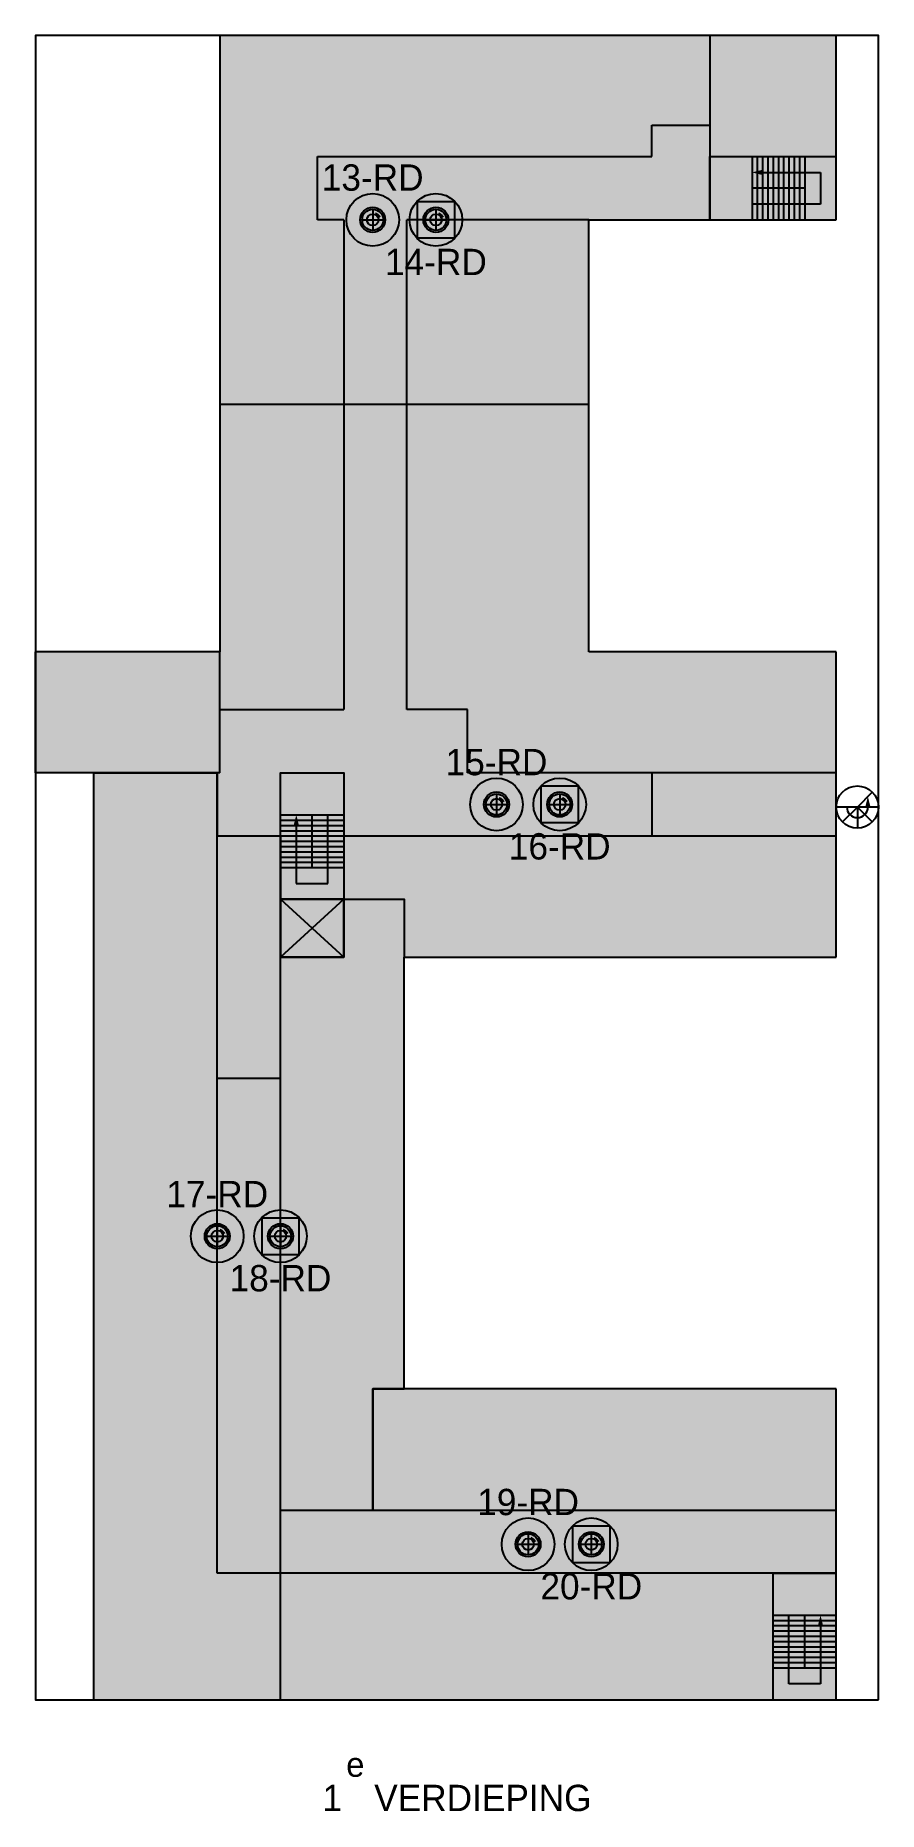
# Model space of a CAD drawing. Header units: millimetres. Extents: x 399 to 559, y 26 to 363.
import ezdxf
from ezdxf.enums import TextEntityAlignment as Align

# ---------------------------------------------------------------- set-up
doc = ezdxf.new("R2018")
doc.units = ezdxf.units.MM
for name, color, linetype in [('25', 7, 'Continuous'), ('35', 2, 'Continuous'), ('50', 3, 'Continuous'), ('ELEKTR', 7, 'Continuous'), ('FREESGAT', 7, 'Continuous'), ('GAT', 2, 'Continuous'), ('GATM', 2, 'Continuous'), ('Kleurhulp', 4, 'Continuous'), ('Lenskleur', 7, 'Continuous'), ('LIJST', 1, 'Continuous'), ('Ral 1108', 160, 'Continuous'), ('Ral 3020', 22, 'Continuous'), ('Ral 5103', 152, 'Continuous'), ('Ral 5112', 192, 'Continuous'), ('Ral 5113', 202, 'Continuous'), ('Ral 6027', 74, 'Continuous'), ('REF', 40, 'Continuous'), ('TEKST', 7, 'Continuous')]:
    doc.layers.add(name, color=color, linetype=linetype)
doc.styles.add('Arial cursief', font='ariali.ttf')
doc.styles.add('UV55', font='')
doc.styles.get('UV55').set_extended_font_data('Univers 55')

# ---------------------------------------------------------------- blocks, each defined once
blk = doc.blocks.new('FIRE')
at = {"layer": 'Lenskleur'}
h = blk.add_hatch(color=256, dxfattribs=at)
h.dxf.hatch_style = 1
h.set_gradient(color1=(252, 32, 3), color2=(254, 166, 154), rotation=270, centered=1, tint=1, name='SPHERICAL')
h.paths.add_polyline_path([(2.5, 0, 1), (-2.5, 0, 1)])
at = {"layer": 'GAT'}
for p, q in [((-2, 0), (2, 0)), ((0, 2), (0, -2))]:
    blk.add_line(p, q, dxfattribs=at)
blk.add_circle((0, 0), 2, dxfattribs=at)
at = {"layer": 'GATM'}
for p, q in [((-2, 0), (2, 0)), ((0, 2), (0, -2))]:
    blk.add_line(p, q, dxfattribs=at)
blk.add_circle((0, 0), 2, dxfattribs=at)
at = {"layer": 'LIJST', "const_width": 0.475}
blk.add_lwpolyline([(0.48, 1.22, -0.135695), (1.34, 0.47, -1)], format="xyb", dxfattribs=at)
at = {"layer": 'LIJST'}
blk.add_circle((0, 0), 2.38, dxfattribs=at)
at = {"layer": 'REF'}
blk.add_circle((0, 0), 5, dxfattribs=at)
at = {"layer": 'ELEKTR', "flags": 9}
blk.add_attdef('ART_CODE', text='', height=1.5, dxfattribs=at).set_placement((-0.91, 6.06), align=Align.CENTER)
at = {"layer": 'ELEKTR', "color": 178, "true_color": 0x00050a, "style": 'Arial cursief'}
blk.add_attdef('TEK_KOMPNR', text='', height=4, dxfattribs=at).set_placement((23.24, -0.04), align=Align.MIDDLE_CENTER)
blk = doc.blocks.new('MANUAL FIRE')
at = {"layer": '25'}
h = blk.add_hatch(color=256, dxfattribs=at)
h.dxf.hatch_style = 1
h.paths.add_polyline_path([(3.5, 3.5), (-3.5, 3.5), (-3.5, -3.5), (3.5, -3.5)])
h.paths.add_polyline_path([(2.2, 0, -1), (-2.2, 0, -1)], flags=16)
at = {"layer": 'Lenskleur'}
h = blk.add_hatch(color=256, dxfattribs=at)
h.dxf.hatch_style = 1
h.set_gradient(color1=(252, 32, 3), color2=(254, 166, 154), rotation=270, centered=1, tint=1, name='SPHERICAL')
h.paths.add_polyline_path([(2.5, 0, 1), (-2.5, 0, 1)])
at = {"layer": '25'}
blk.add_lwpolyline([(3.5, -3.5), (-3.5, -3.5), (-3.5, 3.5), (3.5, 3.5)], close=True, dxfattribs=at)
at = {"layer": 'GAT'}
for p, q in [((-2, 0), (2, 0)), ((0, 2), (0, -2))]:
    blk.add_line(p, q, dxfattribs=at)
blk.add_circle((0, 0), 2, dxfattribs=at)
at = {"layer": 'GATM'}
for p, q in [((-2, 0), (2, 0)), ((0, 2), (0, -2))]:
    blk.add_line(p, q, dxfattribs=at)
blk.add_circle((0, 0), 2, dxfattribs=at)
at = {"layer": 'LIJST', "const_width": 0.475}
blk.add_lwpolyline([(0.48, 1.22, -0.135695), (1.34, 0.47, -1)], format="xyb", dxfattribs=at)
at = {"layer": 'LIJST'}
blk.add_circle((0, 0), 2.38, dxfattribs=at)
at = {"layer": 'REF'}
blk.add_circle((0, 0), 5, dxfattribs=at)
at = {"layer": 'ELEKTR', "flags": 9}
blk.add_attdef('ART_CODE', text='', height=1.5, dxfattribs=at).set_placement((-0.91, 6.06), align=Align.CENTER)
at = {"layer": 'ELEKTR', "color": 178, "true_color": 0x00050a, "style": 'Arial cursief'}
blk.add_attdef('TEK_KOMPNR', text='', height=4, dxfattribs=at).set_placement((23.24, -0.04), align=Align.MIDDLE_CENTER)

msp = doc.modelspace()

# ---------------------------------------------------------------- hatches: boundary and pattern name
at = {"layer": 'Ral 1108'}
h = msp.add_hatch(color=256, dxfattribs=at)
h.dxf.hatch_style = 1
h.paths.add_polyline_path([(526.91, 340.47), (526.91, 328.47), (550.91, 328.47), (550.91, 340.47)])
h = msp.add_hatch(color=256, dxfattribs=at)
h.dxf.hatch_style = 1
h.paths.add_polyline_path([(445.41, 223.47), (445.41, 211.47), (445.41, 199.47), (457.41, 199.47), (457.41, 223.47)])
h = msp.add_hatch(color=256, dxfattribs=at)
h.dxf.hatch_style = 1
h.paths.add_polyline_path([(538.91, 71.47), (538.91, 47.47), (550.91, 47.47), (550.91, 71.47)])
at = {"layer": 'Ral 3020'}
h = msp.add_hatch(color=256, dxfattribs=at)
h.dxf.hatch_style = 1
h.paths.add_polyline_path([(445.41, 199.47), (445.41, 188.47), (457.41, 188.47), (457.41, 199.47)])
at = {"layer": 'Ral 5103'}
h = msp.add_hatch(color=256, dxfattribs=at)
h.dxf.hatch_style = 1
h.paths.add_polyline_path([(468.91, 106.47), (462.91, 106.47), (462.91, 83.47), (445.41, 83.47), (445.41, 47.47), (538.91, 47.47), (538.91, 71.47), (550.91, 71.47), (550.91, 106.47)])
at = {"layer": 'Ral 5112'}
h = msp.add_hatch(color=256, dxfattribs=at)
h.dxf.hatch_style = 1
h.paths.add_polyline_path([(433.91, 293.47), (433.91, 246.47), (398.91, 246.47), (398.91, 223.47), (409.91, 223.47), (433.41, 223.47), (433.41, 211.47), (445.41, 211.47), (445.41, 223.47), (457.41, 223.47), (457.41, 199.47), (468.91, 199.47), (468.91, 188.47), (550.91, 188.47), (550.91, 246.47), (503.91, 246.47), (503.91, 293.47)])
at = {"layer": 'Ral 5113'}
h = msp.add_hatch(color=256, dxfattribs=at)
h.dxf.hatch_style = 1
h.paths.add_polyline_path([(433.91, 363.47), (433.91, 293.47), (503.91, 293.47), (503.91, 328.47), (526.91, 328.47), (526.91, 340.47), (550.91, 340.47), (550.91, 363.47)])
at = {"layer": 'Ral 6027'}
h = msp.add_hatch(color=256, dxfattribs=at)
h.dxf.hatch_style = 1
h.paths.add_polyline_path([(433.41, 211.47), (433.41, 223.47), (409.91, 223.47), (409.91, 47.47), (445.41, 47.47), (445.41, 83.47), (462.91, 83.47), (462.91, 106.47), (468.91, 106.47), (468.91, 188.47), (468.91, 199.47), (457.41, 199.47), (457.41, 188.47), (445.41, 188.47), (445.41, 211.47)])

# ---------------------------------------------------------------- linework, layer by layer
at = {"layer": '25'}
for p, q in [((534.91, 340.47), (534.91, 334.47)), ((535.91, 340.47), (535.91, 334.47)), ((536.91, 340.47), (536.91, 334.47)), ((536.91, 337.47), (547.91, 337.47)), ((537.91, 340.47), (537.91, 334.47)), ((538.91, 340.47), (538.91, 334.47)), ((539.91, 340.47), (539.91, 334.47)), ((540.91, 340.47), (540.91, 334.47)), ((541.91, 340.47), (541.91, 334.47)), ((542.91, 340.47), (542.91, 334.47)), ((543.91, 340.47), (543.91, 334.47)), ((544.91, 340.47), (544.91, 334.47)), ((547.91, 337.47), (547.91, 331.47)), ((534.91, 334.47), (534.91, 328.47)), ((535.91, 334.47), (535.91, 328.47)), ((536.91, 334.47), (536.91, 328.47)), ((537.91, 334.47), (537.91, 328.47)), ((538.91, 334.47), (538.91, 328.47)), ((539.91, 334.47), (539.91, 328.47)), ((540.91, 334.47), (540.91, 328.47)), ((541.91, 334.47), (541.91, 328.47)), ((542.91, 334.47), (542.91, 328.47)), ((543.91, 334.47), (543.91, 328.47)), ((544.91, 334.47), (544.91, 328.47)), ((547.91, 331.47), (534.91, 331.47)), ((554.91, 216.97), (557.74, 219.8)), ((554.91, 216.97), (550.91, 216.97)), ((554.91, 216.97), (552.09, 214.14)), ((558.91, 216.97), (554.91, 216.97)), ((554.91, 216.97), (554.91, 212.97)), ((554.91, 216.97), (557.74, 214.14)), ((445.41, 215.47), (451.41, 215.47)), ((445.41, 214.47), (451.41, 214.47)), ((445.41, 213.47), (451.41, 213.47)), ((445.41, 212.47), (451.41, 212.47)), ((448.41, 213.47), (448.41, 202.47)), ((451.41, 215.47), (457.41, 215.47)), ((451.41, 214.47), (457.41, 214.47)), ((451.41, 213.47), (457.41, 213.47)), ((451.41, 212.47), (457.41, 212.47)), ((454.41, 202.47), (454.41, 215.47)), ((445.41, 211.47), (451.41, 211.47)), ((445.41, 210.47), (451.41, 210.47)), ((445.41, 209.47), (451.41, 209.47)), ((451.41, 211.47), (457.41, 211.47)), ((451.41, 210.47), (457.41, 210.47)), ((451.41, 209.47), (457.41, 209.47)), ((445.41, 208.47), (451.41, 208.47)), ((445.41, 207.47), (451.41, 207.47)), ((445.41, 206.47), (451.41, 206.47)), ((451.41, 208.47), (457.41, 208.47)), ((451.41, 207.47), (457.41, 207.47)), ((451.41, 206.47), (457.41, 206.47)), ((445.41, 205.47), (451.41, 205.47)), ((448.41, 202.47), (454.41, 202.47)), ((451.41, 205.47), (457.41, 205.47)), ((445.41, 199.47), (457.41, 188.47)), ((457.41, 199.47), (445.41, 188.47)), ((544.91, 63.47), (538.91, 63.47)), ((544.91, 62.47), (538.91, 62.47)), ((544.91, 61.47), (538.91, 61.47)), ((541.91, 50.47), (541.91, 63.47)), ((550.91, 63.47), (544.91, 63.47)), ((550.91, 62.47), (544.91, 62.47)), ((550.91, 61.47), (544.91, 61.47)), ((547.91, 61.47), (547.91, 50.47)), ((544.91, 60.47), (538.91, 60.47)), ((544.91, 59.47), (538.91, 59.47)), ((544.91, 58.47), (538.91, 58.47)), ((544.91, 57.47), (538.91, 57.47)), ((550.91, 60.47), (544.91, 60.47)), ((550.91, 59.47), (544.91, 59.47)), ((550.91, 58.47), (544.91, 58.47)), ((550.91, 57.47), (544.91, 57.47)), ((544.91, 56.47), (538.91, 56.47)), ((544.91, 55.47), (538.91, 55.47)), ((544.91, 54.47), (538.91, 54.47)), ((550.91, 56.47), (544.91, 56.47)), ((550.91, 55.47), (544.91, 55.47)), ((550.91, 54.47), (544.91, 54.47)), ((544.91, 53.47), (538.91, 53.47)), ((550.91, 53.47), (544.91, 53.47)), ((547.91, 50.47), (541.91, 50.47))]:
    msp.add_line(p, q, dxfattribs=at)
msp.add_arc((554.91, 216.97), 2, 180, 0, dxfattribs=at)
for points in [[(536.91, 337.97), (534.91, 337.47), (536.91, 336.97)], [(557.41, 216.97), (556.91, 218.97), (556.41, 216.97)], [(447.91, 213.47), (448.41, 215.47), (448.91, 213.47)], [(548.41, 61.47), (547.91, 63.47), (547.41, 61.47)]]:
    msp.add_solid(points, dxfattribs=at)
at = {"layer": '35'}
for p, q in [((526.91, 363.47), (526.91, 328.47)), ((515.91, 340.47), (515.91, 346.47)), ((515.91, 346.47), (526.91, 346.47)), ((452.41, 340.47), (515.91, 340.47)), ((452.41, 328.47), (452.41, 340.47)), ((526.91, 340.47), (550.91, 340.47)), ((544.91, 334.47), (534.91, 334.47)), ((457.41, 328.47), (452.41, 328.47)), ((457.41, 328.47), (457.41, 235.47)), ((469.41, 235.47), (469.41, 328.47)), ((503.91, 328.47), (469.41, 328.47)), ((433.91, 293.47), (503.91, 293.47)), ((433.91, 223.47), (433.91, 246.47)), ((433.91, 235.47), (457.41, 235.47)), ((480.91, 235.47), (469.41, 235.47)), ((480.91, 223.47), (480.91, 235.47)), ((433.91, 223.47), (409.91, 223.47)), ((433.41, 71.47), (433.41, 223.47)), ((445.41, 47.47), (445.41, 223.47)), ((445.41, 223.47), (457.41, 223.47)), ((457.41, 223.47), (457.41, 199.47)), ((550.91, 223.47), (480.91, 223.47)), ((515.91, 223.47), (515.91, 211.47)), ((451.41, 205.47), (451.41, 215.47)), ((433.41, 211.47), (445.41, 211.47)), ((457.41, 211.47), (550.91, 211.47)), ((457.41, 199.47), (445.41, 199.47)), ((457.41, 199.47), (457.41, 188.47)), ((457.41, 199.47), (468.91, 199.47)), ((468.91, 199.47), (468.91, 188.47)), ((457.41, 188.47), (445.41, 188.47)), ((433.41, 165.47), (445.41, 165.47)), ((468.91, 106.47), (462.91, 106.47)), ((462.91, 106.47), (462.91, 83.47)), ((445.41, 83.47), (550.91, 83.47)), ((550.91, 71.47), (433.41, 71.47)), ((538.91, 47.47), (538.91, 71.47)), ((544.91, 53.47), (544.91, 63.47))]:
    msp.add_line(p, q, dxfattribs=at)
msp.add_circle((554.91, 216.97), 4, dxfattribs=at)
at = {"layer": '50'}
for p, q in [((550.91, 363.47), (433.91, 363.47)), ((433.91, 363.47), (433.91, 246.47)), ((550.91, 328.47), (550.91, 363.47)), ((503.91, 246.47), (503.91, 328.47)), ((503.91, 328.47), (550.91, 328.47)), ((433.91, 246.47), (398.91, 246.47)), ((398.91, 223.47), (398.91, 246.47)), ((550.91, 246.47), (503.91, 246.47)), ((550.91, 188.47), (550.91, 246.47)), ((409.91, 223.47), (398.91, 223.47)), ((409.91, 223.47), (409.91, 47.47)), ((468.91, 106.47), (468.91, 188.47)), ((468.91, 188.47), (550.91, 188.47)), ((550.91, 106.47), (468.91, 106.47)), ((550.91, 47.47), (550.91, 106.47)), ((409.91, 47.47), (550.91, 47.47))]:
    msp.add_line(p, q, dxfattribs=at)
at = {"layer": 'FREESGAT'}
for centre in [(462.91, 328.47), (474.91, 328.47), (486.41, 217.47), (498.41, 217.47), (433.41, 135.47), (445.41, 135.47), (492.41, 76.97), (504.41, 76.97)]:
    msp.add_circle(centre, 1.1, dxfattribs=at)
at = {"layer": 'Kleurhulp'}
for points in [[(526.91, 328.47), (526.91, 340.47), (550.91, 340.47)], [(433.91, 293.47), (503.91, 293.47)], [(409.91, 223.47), (433.41, 223.47), (433.41, 211.47), (445.41, 211.47), (445.41, 188.47), (457.41, 188.47), (457.41, 199.47), (468.91, 199.47), (468.91, 188.47)], [(445.41, 211.47), (445.41, 223.47), (457.41, 223.47), (457.41, 199.47)], [(445.41, 47.47), (445.41, 83.47), (462.91, 83.47), (462.91, 106.47), (468.91, 106.47)], [(538.91, 47.47), (538.91, 71.47), (550.91, 71.47)]]:
    msp.add_lwpolyline(points, dxfattribs=at)
msp.add_lwpolyline([(445.41, 188.47), (445.41, 199.47), (457.41, 199.47), (457.41, 188.47)], close=True, dxfattribs=at)
at = {"layer": 'REF', "color": 4}
msp.add_lwpolyline([(558.91, 47.47), (558.91, 363.47), (398.91, 363.47), (398.91, 47.47)], close=True, dxfattribs=at)

# ---------------------------------------------------------------- block references
at = {"layer": '25'}
ref = msp.add_blockref('FIRE', (462.91, 328.47), dxfattribs=at)
lines = msp.add_mtext('13-RD', dxfattribs={"layer": 'ELEKTR', "color": 178, "true_color": 0x00050a, "insert": (462.91, 336.47), "char_height": 5, "attachment_point": 5, "style": 'Arial cursief', "bg_fill": 1, "box_fill_scale": 1.1, "bg_fill_color": 7, "bg_fill_true_color": 16776956, "bg_fill_transparency": 0})
ref.add_attrib('TEK_KOMPNR', '', (462.91, 336.47)).embed_mtext(lines)
ref = msp.add_blockref('MANUAL FIRE', (474.91, 328.47), dxfattribs=at)
lines = msp.add_mtext('14-RD', dxfattribs={"layer": 'ELEKTR', "color": 178, "true_color": 0x00050a, "insert": (474.91, 320.47), "char_height": 5, "attachment_point": 5, "style": 'Arial cursief', "bg_fill": 1, "box_fill_scale": 1.1, "bg_fill_color": 7, "bg_fill_true_color": 16776956, "bg_fill_transparency": 0})
ref.add_attrib('TEK_KOMPNR', '', (474.91, 320.47)).embed_mtext(lines)
ref = msp.add_blockref('FIRE', (486.41, 217.47), dxfattribs=at)
lines = msp.add_mtext('15-RD', dxfattribs={"layer": 'ELEKTR', "color": 178, "true_color": 0x00050a, "insert": (486.41, 225.47), "char_height": 5, "attachment_point": 5, "style": 'Arial cursief', "bg_fill": 1, "box_fill_scale": 1.1, "bg_fill_color": 7, "bg_fill_true_color": 16776956, "bg_fill_transparency": 0})
ref.add_attrib('TEK_KOMPNR', '', (486.41, 225.47)).embed_mtext(lines)
ref = msp.add_blockref('MANUAL FIRE', (498.41, 217.47), dxfattribs=at)
lines = msp.add_mtext('16-RD', dxfattribs={"layer": 'ELEKTR', "color": 178, "true_color": 0x00050a, "insert": (498.41, 209.47), "char_height": 5, "attachment_point": 5, "style": 'Arial cursief', "bg_fill": 1, "box_fill_scale": 1.1, "bg_fill_color": 7, "bg_fill_true_color": 16776956, "bg_fill_transparency": 0})
ref.add_attrib('TEK_KOMPNR', '', (498.41, 209.47)).embed_mtext(lines)
ref = msp.add_blockref('FIRE', (433.41, 135.47), dxfattribs=at)
lines = msp.add_mtext('17-RD', dxfattribs={"layer": 'ELEKTR', "color": 178, "true_color": 0x00050a, "insert": (433.41, 143.47), "char_height": 5, "attachment_point": 5, "style": 'Arial cursief', "bg_fill": 1, "box_fill_scale": 1.1, "bg_fill_color": 7, "bg_fill_true_color": 16776956, "bg_fill_transparency": 0})
ref.add_attrib('TEK_KOMPNR', '', (433.41, 143.47)).embed_mtext(lines)
ref = msp.add_blockref('MANUAL FIRE', (445.41, 135.47), dxfattribs=at)
lines = msp.add_mtext('18-RD', dxfattribs={"layer": 'ELEKTR', "color": 178, "true_color": 0x00050a, "insert": (445.41, 127.47), "char_height": 5, "attachment_point": 5, "style": 'Arial cursief', "bg_fill": 1, "box_fill_scale": 1.1, "bg_fill_color": 7, "bg_fill_true_color": 16776956, "bg_fill_transparency": 0})
ref.add_attrib('TEK_KOMPNR', '', (445.41, 127.47)).embed_mtext(lines)
ref = msp.add_blockref('FIRE', (492.41, 76.97), dxfattribs=at)
lines = msp.add_mtext('19-RD', dxfattribs={"layer": 'ELEKTR', "color": 178, "true_color": 0x00050a, "insert": (492.41, 84.97), "char_height": 5, "attachment_point": 5, "style": 'Arial cursief', "bg_fill": 1, "box_fill_scale": 1.1, "bg_fill_color": 7, "bg_fill_true_color": 16776956, "bg_fill_transparency": 0})
ref.add_attrib('TEK_KOMPNR', '', (492.41, 84.97)).embed_mtext(lines)
ref = msp.add_blockref('MANUAL FIRE', (504.41, 76.97), dxfattribs=at)
lines = msp.add_mtext('20-RD', dxfattribs={"layer": 'ELEKTR', "color": 178, "true_color": 0x00050a, "insert": (504.41, 68.97), "char_height": 5, "attachment_point": 5, "style": 'Arial cursief', "bg_fill": 1, "box_fill_scale": 1.1, "bg_fill_color": 7, "bg_fill_true_color": 16776956, "bg_fill_transparency": 0})
ref.add_attrib('TEK_KOMPNR', '', (504.41, 68.97)).embed_mtext(lines)

# ---------------------------------------------------------------- texts
at = {"layer": 'TEKST', "insert": (478.91, 37.47), "char_height": 5, "width": 138.311, "attachment_point": 2, "style": 'UV55'}
msp.add_mtext('1{\\W0.5;\\T0.8; \\H0.93x;\\W1;\\T1;\\Se^ ;} VERDIEPING', dxfattribs=at)

doc.saveas('drawing.dxf')
